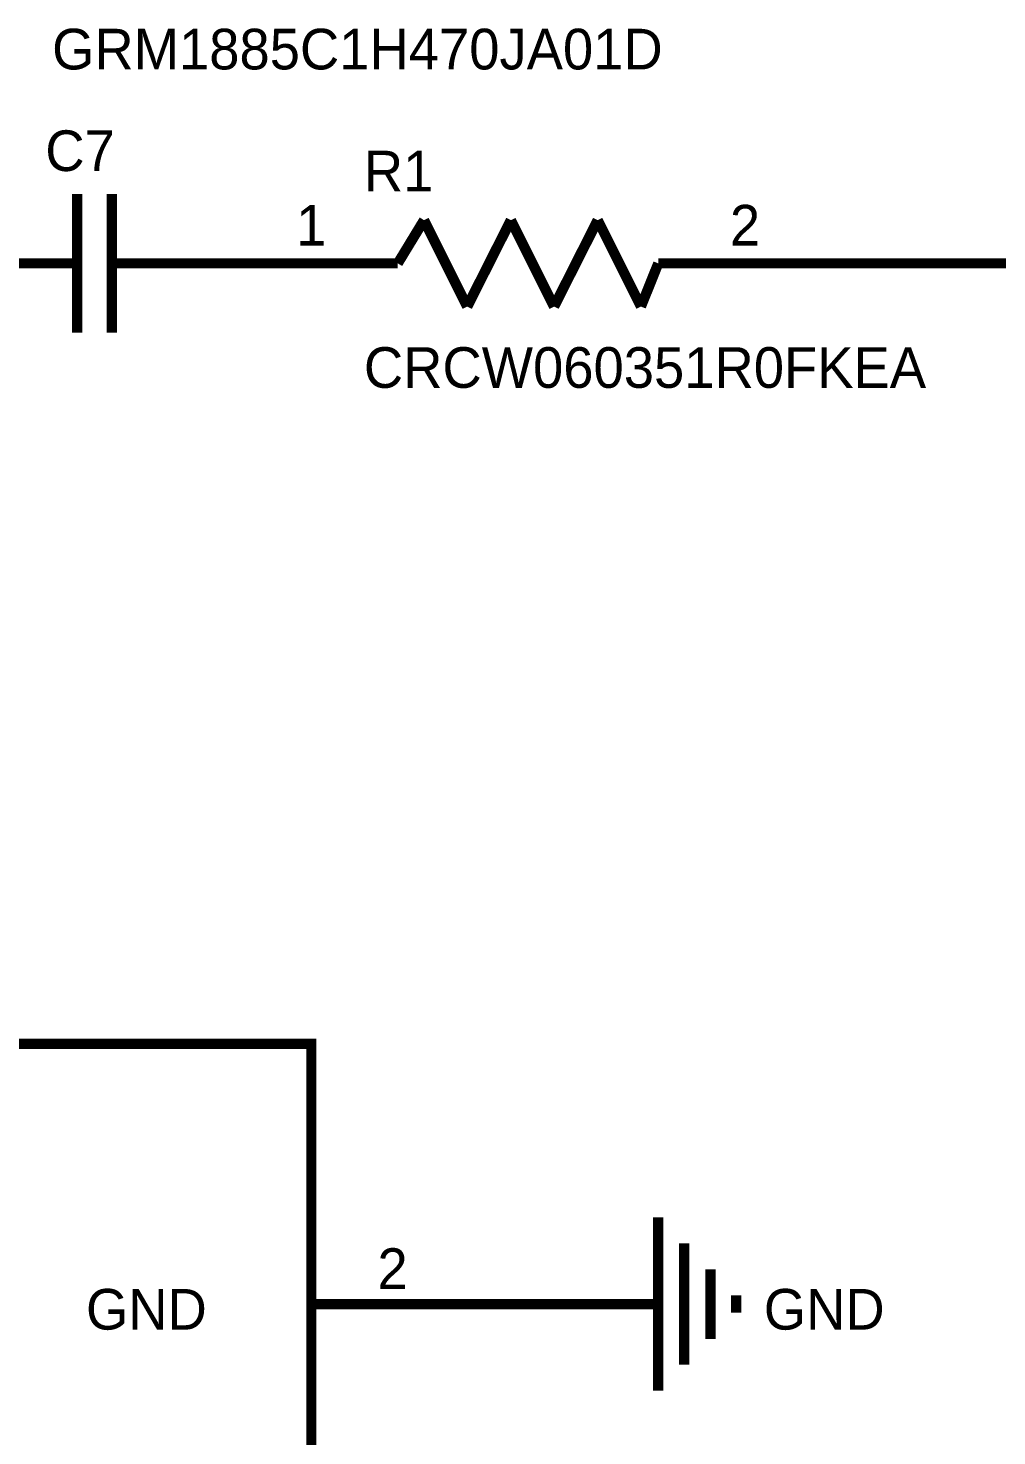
# Model space of a CAD drawing. Header units: inches. Extents: x 0 to 569, y 0 to 432.
# Drawn here: x 179.68 to 208.04, y 138.37 to 179.6 of the extents above; entities that cross this region are included whole.
import ezdxf

# ---------------------------------------------------------------- set-up
doc = ezdxf.new("R2010")
doc.units = ezdxf.units.IN
doc.layers.add('Sheet', color=255, linetype='Continuous')

msp = doc.modelspace()

# ---------------------------------------------------------------- linework, layer by layer
at = {"layer": 'Sheet'}
for points in [[(181.111, 170.681, 0.3, 0.3, 0), (181.111, 174.749, 0.3, 0.3, 0)], [(182.128, 174.749, 0.3, 0.3, 0), (182.128, 170.681, 0.3, 0.3, 0)], [(190.5, 172.715, 0.3, 0.3, 0), (191.269, 173.98, 0.3, 0.3, 0)], [(191.269, 173.98, 0.3, 0.3, 0), (192.534, 171.45, 0.3, 0.3, 0)], [(192.534, 171.45, 0.3, 0.3, 0), (193.811, 173.98, 0.3, 0.3, 0)], [(193.811, 173.98, 0.3, 0.3, 0), (195.076, 171.45, 0.3, 0.3, 0)], [(195.076, 171.45, 0.3, 0.3, 0), (196.354, 173.98, 0.3, 0.3, 0)], [(196.354, 173.98, 0.3, 0.3, 0), (197.619, 171.45, 0.3, 0.3, 0)], [(180.342, 172.715, 0.3, 0.3, 0), (177.8, 172.715, 0.3, 0.3, 0)], [(180.342, 172.715, 0.3, 0.3, 0), (181.111, 172.715, 0.3, 0.3, 0)], [(182.885, 172.715, 0.3, 0.3, 0), (182.128, 172.715, 0.3, 0.3, 0)], [(182.885, 172.715, 0.3, 0.3, 0), (185.427, 172.715, 0.3, 0.3, 0)], [(190.5, 172.715, 0.3, 0.3, 0), (185.427, 172.715, 0.3, 0.3, 0)], [(190.5, 172.715, 0.3, 0.3, 0), (189.743, 172.715, 0.3, 0.3, 0)], [(197.619, 171.45, 0.3, 0.3, 0), (198.127, 172.715, 0.3, 0.3, 0)], [(198.127, 172.715, 0.3, 0.3, 0), (203.2, 172.715, 0.3, 0.3, 0)], [(198.127, 172.715, 0.3, 0.3, 0), (198.884, 172.715, 0.3, 0.3, 0)], [(218.442, 109.215, 0.3, 0.3, 0), (218.442, 172.715, 0.3, 0.3, 0), (203.2, 172.715, 0.3, 0.3, 0)], [(198.127, 144.773, 0.3, 0.3, 0), (198.127, 139.7, 0.3, 0.3, 0)], [(198.884, 144.016, 0.3, 0.3, 0), (198.884, 140.457, 0.3, 0.3, 0)], [(199.653, 143.247, 0.3, 0.3, 0), (199.653, 141.213, 0.3, 0.3, 0)], [(187.97, 142.23, 0.3, 0.3, 0), (195.585, 142.23, 0.3, 0.3, 0)], [(195.585, 142.23, 0.3, 0.3, 0), (198.127, 142.23, 0.3, 0.3, 0)], [(200.409, 142.491, 0.3, 0.3, 0), (200.409, 141.982, 0.3, 0.3, 0)]]:
    msp.add_lwpolyline(points, format="xyseb", dxfattribs=at)
for points in [[(162.57, 149.858, 0.3, 0.3, 0), (187.97, 149.858, 0.3, 0.3, 0), (187.97, 124.458, 0.3, 0.3, 0), (162.57, 124.458, 0.3, 0.3, 0), (162.57, 149.858, 0.3, 0.3, 0)], [(162.57, 149.858, 0.0991, 0.0991, 0), (162.57, 124.458, 0.0991, 0.0991, 0), (187.97, 124.458, 0.0991, 0.0991, 0), (187.97, 149.858, 0.0991, 0.0991, 0), (162.57, 149.858, 0.0991, 0.0991, 0), (162.57, 149.858, 0.0991, 0.0991, 0)]]:
    msp.add_lwpolyline(points, format="xyseb", close=True, dxfattribs=at)

# ---------------------------------------------------------------- texts
for s, height, p in [('GRM1885C1H470JA01D', 1.19063, (180.38, 178.395)), ('C7', 1.1906, (180.181, 175.419)), ('R1', 1.1906, (189.508, 174.823)), ('1', 1.191, (187.523, 173.236)), ('2', 1.191, (200.223, 173.236)), ('CRCW060351R0FKEA', 1.19063, (189.508, 169.069)), ('2', 1.191, (189.905, 142.677)), ('GND', 1.1906, (181.372, 141.486)), ('GND', 1.1906, (201.216, 141.486))]:
    msp.add_text(s, height=height, dxfattribs=at).set_placement(p)

doc.saveas('drawing.dxf')
